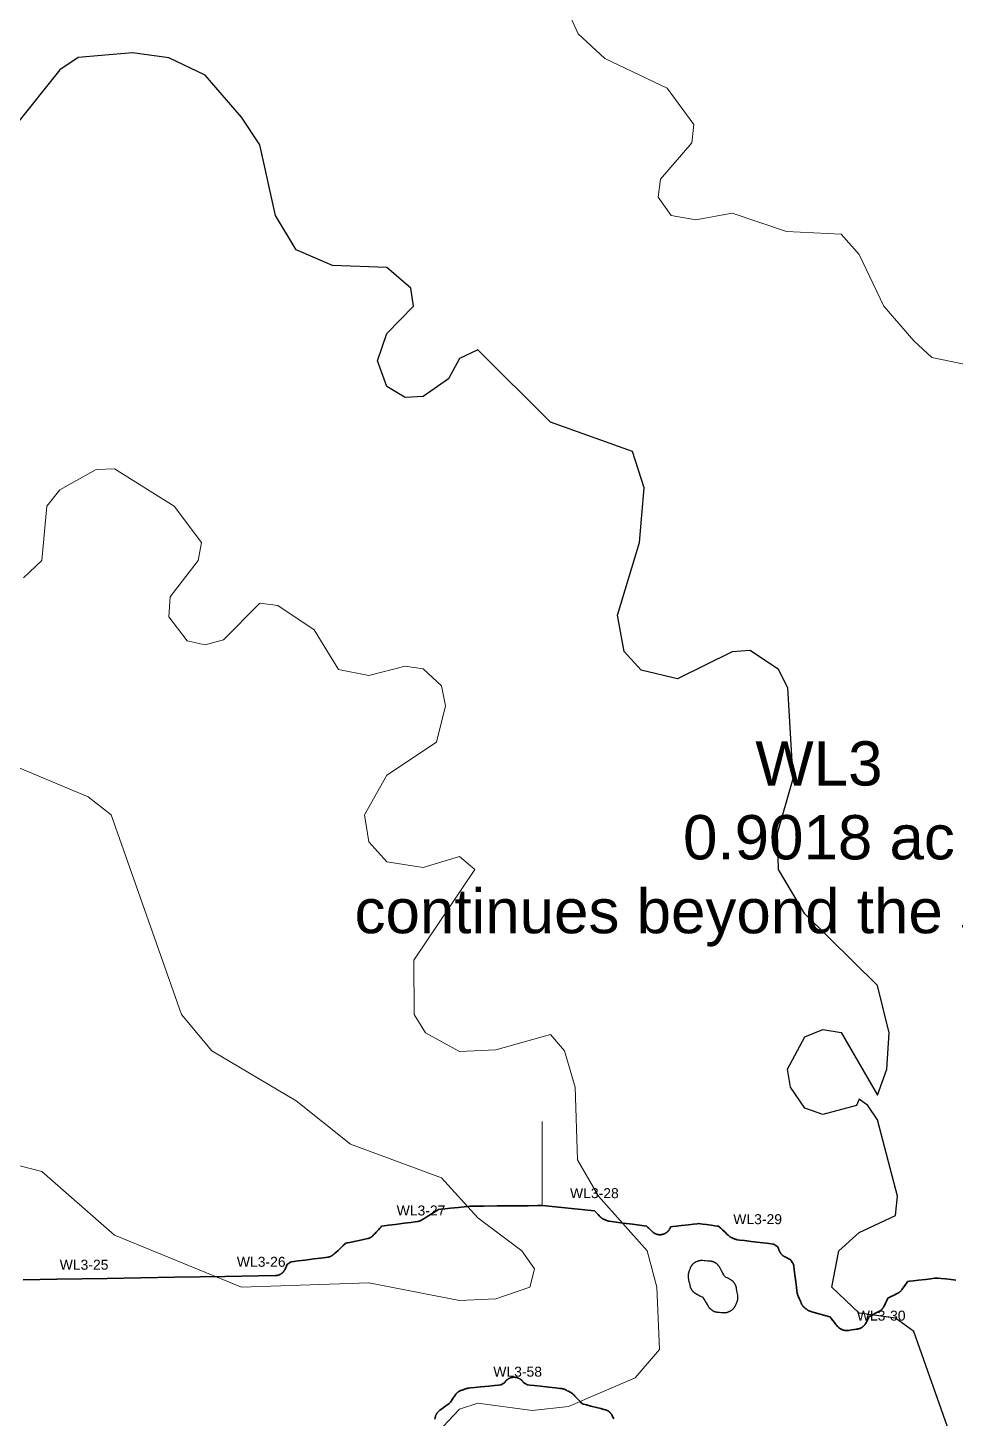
# Model space of a CAD drawing. Extents: x 6810325 to 6812275, y 1878569 to 1880689.
# Drawn here: x 6811501.3 to 6811668.7, y 1879629.4 to 1879880.5 of the extents above; entities that cross this region are included whole.
import ezdxf
from ezdxf.enums import TextEntityAlignment as Align

# ---------------------------------------------------------------- set-up
doc = ezdxf.new("R2010")
doc.units = 21
doc.header["$LTSCALE"] = 10
doc.header["$MEASUREMENT"] = 0
for name, color, linetype, lineweight in [('ANNO-LABELS', 7, 'CONTINUOUS', 18), ('TOPO-CONTOUR-MAJOR', 34, 'CONTINUOUS', 30), ('TOPO-CONTOUR-MINOR', 36, 'CONTINUOUS', 13), ('WETL-FLAG', 2, 'CONTINUOUS', 13), ('WETL-FLAG-ID', 8, 'CONTINUOUS', 13), ('WETL-WETLAND-SWALE', 82, 'CONTINUOUS', 35), ('WETL-WETLAND-SWALE-ISLAND', 8, 'CONTINUOUS', 25)]:
    doc.layers.add(name, color=color, linetype=linetype, lineweight=lineweight)
doc.styles.add('LABEL', font='arial.ttf')

msp = doc.modelspace()

# ---------------------------------------------------------------- linework, layer by layer
at = {"layer": 'ANNO-LABELS'}
msp.add_lwpolyline([(6811594.14, 1879682.97), (6811594.14, 1879667.78)], dxfattribs=at)
at = {"layer": 'TOPO-CONTOUR-MAJOR', "elevation": 205}
msp.add_lwpolyline([(6811667.75, 1879626.82), (6811661.27, 1879645.08), (6811657.99, 1879647.47), (6811651.43, 1879648.37), (6811646.46, 1879653.07), (6811647.74, 1879659.63), (6811651.43, 1879662.91), (6811657.99, 1879666.01), (6811658.34, 1879669.48), (6811654.71, 1879683.31), (6811652.96, 1879685.88), (6811651.43, 1879687.02), (6811650.92, 1879685.88), (6811644.86, 1879684.26), (6811641.58, 1879685.4), (6811639.03, 1879689.16), (6811638.45, 1879692.44), (6811641.58, 1879698.29), (6811644.86, 1879699.63), (6811648.15, 1879699.08), (6811654.71, 1879687.74), (6811656.43, 1879692.44), (6811656.85, 1879699), (6811654.71, 1879707.55), (6811641.58, 1879720.52), (6811636.81, 1879728.53), (6811636.64, 1879735.09), (6811639.48, 1879744.93), (6811638.53, 1879761.34), (6811636.85, 1879764.62), (6811631.74, 1879768.05), (6811628.46, 1879767.82), (6811618.62, 1879762.93), (6811612.06, 1879764.48), (6811608.99, 1879767.9), (6811607.77, 1879774.46), (6811611.75, 1879787.59), (6811612.56, 1879797.43), (6811610.45, 1879803.99), (6811595.65, 1879809.29), (6811582.53, 1879822.37), (6811579.25, 1879820.82), (6811577.24, 1879817.11), (6811572.69, 1879813.91), (6811569.41, 1879813.73), (6811566.12, 1879815.72), (6811564.41, 1879820.39), (6811566.12, 1879825.31), (6811570.92, 1879830.24), (6811570.47, 1879833.52), (6811566.12, 1879837.22), (6811556.28, 1879837.6), (6811549.72, 1879840.42), (6811545.98, 1879846.64), (6811543.16, 1879859.39), (6811539.88, 1879864.4), (6811533.32, 1879871.98), (6811526.75, 1879875.13), (6811520.19, 1879875.99), (6811510.35, 1879875.18), (6811507.07, 1879872.94), (6811499.16, 1879863.04)], dxfattribs=at)
at = {"layer": 'TOPO-CONTOUR-MINOR'}
for points, elevation in [([(6811674.39, 1879818.91), (6811664.55, 1879821.01), (6811661.27, 1879823.99), (6811655.88, 1879830.24), (6811651.43, 1879839.61), (6811648.15, 1879843.26), (6811638.3, 1879843.74), (6811628.46, 1879847.08), (6811621.9, 1879845.85), (6811617.44, 1879846.64), (6811615.13, 1879849.92), (6811615.54, 1879853.2), (6811621.18, 1879859.76), (6811621.56, 1879863.04), (6811616.71, 1879869.61), (6811605.49, 1879875), (6811600.66, 1879879.45), (6811596.18, 1879889.29)], 206), ([(6811575.26, 1879626.82), (6811579.25, 1879631), (6811582.53, 1879632.13), (6811592.37, 1879630.81), (6811598.93, 1879631.49), (6811610.94, 1879636.67), (6811615.34, 1879641.82), (6811614.89, 1879653.07), (6811613.12, 1879659.63), (6811604.35, 1879669.48), (6811600.55, 1879676.04), (6811600.13, 1879689.16), (6811598.19, 1879695.72), (6811595.65, 1879698.69), (6811585.81, 1879695.95), (6811579.25, 1879695.64), (6811573.06, 1879699), (6811571.06, 1879702.28), (6811570.98, 1879712.13), (6811581.98, 1879728.53), (6811579.25, 1879730.85), (6811572.69, 1879728.88), (6811566.12, 1879729.91), (6811562.84, 1879733.51), (6811562.09, 1879738.37), (6811566.12, 1879745.51), (6811575.09, 1879751.5), (6811576.7, 1879758.06), (6811575.97, 1879761.65), (6811572.69, 1879764.75), (6811569.41, 1879765.24), (6811562.84, 1879763.52), (6811557.4, 1879764.62), (6811553, 1879771.79), (6811546.44, 1879776.17), (6811543.16, 1879776.58), (6811536.6, 1879769.99), (6811533.32, 1879769.06), (6811530.04, 1879769.81), (6811526.75, 1879774.13), (6811526.95, 1879777.74), (6811532.04, 1879784.3), (6811532.66, 1879787.59), (6811527.68, 1879794.15), (6811516.91, 1879800.89), (6811513.63, 1879800.75), (6811507.07, 1879797.07), (6811504.71, 1879794.15), (6811503.81, 1879784.3), (6811500.51, 1879781.16)], 204), ([(6811497.23, 1879675.65), (6811503.79, 1879673.95), (6811516.91, 1879662.44), (6811539.88, 1879653.03), (6811562.84, 1879653.82), (6811579.25, 1879650.67), (6811585.81, 1879650.93), (6811591.91, 1879653.07), (6811592.76, 1879656.35), (6811590.49, 1879659.63), (6811582.53, 1879665.56), (6811575.97, 1879672.8), (6811559.56, 1879678.86), (6811549.72, 1879686.69), (6811534.52, 1879695.72), (6811529.05, 1879702.28), (6811516.33, 1879738.37), (6811512.19, 1879741.65), (6811497.23, 1879747.91)], 203)]:
    msp.add_lwpolyline(points, dxfattribs=dict(at, elevation=elevation))
at = {"layer": 'WETL-FLAG'}
for p in [(6811597.99, 1879667.4), (6811566.68, 1879664.27), (6811627.47, 1879662.7), (6811537.82, 1879655), (6811505.83, 1879654.47), (6811649.78, 1879645.28), (6811584.13, 1879635.15)]:
    msp.add_point(p, dxfattribs=at)
at = {"layer": 'WETL-WETLAND-SWALE'}
for points in [[(6811500.44, 1879654.38), (6811506.51, 1879654.49), (6811515.62, 1879654.64), (6811527.75, 1879654.84), (6811536.86, 1879654.99), (6811542.95, 1879655.09), (6811546.02, 1879655.14), (6811546.07, 1879655.15), (6811546.12, 1879655.15), (6811546.17, 1879655.16), (6811546.22, 1879655.17), (6811546.27, 1879655.17), (6811546.32, 1879655.18), (6811546.37, 1879655.19), (6811546.42, 1879655.21), (6811546.47, 1879655.22), (6811546.52, 1879655.23), (6811546.57, 1879655.25), (6811546.61, 1879655.27), (6811546.66, 1879655.29), (6811546.71, 1879655.31), (6811546.75, 1879655.33), (6811546.8, 1879655.35), (6811546.84, 1879655.37), (6811546.89, 1879655.4), (6811546.93, 1879655.42), (6811546.98, 1879655.45), (6811547.02, 1879655.48), (6811547.06, 1879655.5), (6811547.1, 1879655.53), (6811547.14, 1879655.56), (6811547.18, 1879655.6), (6811547.22, 1879655.63), (6811547.26, 1879655.66), (6811547.29, 1879655.7), (6811547.33, 1879655.73), (6811547.37, 1879655.77), (6811547.4, 1879655.81), (6811547.43, 1879655.84), (6811547.47, 1879655.88), (6811547.5, 1879655.92), (6811547.53, 1879655.96), (6811547.56, 1879656), (6811547.59, 1879656.05), (6811547.61, 1879656.09), (6811547.64, 1879656.13), (6811547.66, 1879656.18), (6811547.69, 1879656.22), (6811547.73, 1879656.31), (6811547.8, 1879656.45), (6811547.88, 1879656.63), (6811547.99, 1879656.86), (6811548.07, 1879657.03), (6811548.13, 1879657.15), (6811548.16, 1879657.22), (6811548.17, 1879657.23), (6811548.17, 1879657.24), (6811548.18, 1879657.25), (6811548.19, 1879657.26), (6811548.2, 1879657.26), (6811548.25, 1879657.29), (6811548.33, 1879657.34), (6811548.44, 1879657.4), (6811548.59, 1879657.49), (6811548.71, 1879657.55), (6811548.79, 1879657.6), (6811548.83, 1879657.62), (6811548.84, 1879657.63), (6811548.86, 1879657.63), (6811548.87, 1879657.64), (6811548.88, 1879657.64), (6811548.89, 1879657.64), (6811549.3, 1879657.69), (6811550.12, 1879657.8), (6811551.33, 1879657.95), (6811552.95, 1879658.15), (6811554.17, 1879658.3), (6811555.01, 1879658.41), (6811555.45, 1879658.46), (6811555.5, 1879658.47), (6811555.55, 1879658.48), (6811555.6, 1879658.49), (6811555.65, 1879658.51), (6811555.7, 1879658.52), (6811555.75, 1879658.54), (6811555.8, 1879658.55), (6811555.85, 1879658.57), (6811555.9, 1879658.59), (6811555.94, 1879658.61), (6811555.99, 1879658.63), (6811556.04, 1879658.66), (6811556.08, 1879658.68), (6811556.13, 1879658.71), (6811556.17, 1879658.73), (6811556.21, 1879658.76), (6811556.26, 1879658.79), (6811556.3, 1879658.82), (6811556.34, 1879658.85), (6811556.38, 1879658.88), (6811556.42, 1879658.91), (6811556.59, 1879659.06), (6811556.88, 1879659.33), (6811557.3, 1879659.71), (6811557.84, 1879660.22), (6811558.25, 1879660.59), (6811558.53, 1879660.85), (6811558.67, 1879660.98), (6811558.68, 1879660.99), (6811558.69, 1879660.99), (6811558.7, 1879661), (6811558.71, 1879661), (6811558.72, 1879661), (6811558.97, 1879661.05), (6811559.45, 1879661.15), (6811560.18, 1879661.3), (6811561.14, 1879661.5), (6811561.87, 1879661.65), (6811562.38, 1879661.76), (6811562.66, 1879661.82), (6811562.71, 1879661.83), (6811562.76, 1879661.85), (6811562.81, 1879661.86), (6811562.86, 1879661.88), (6811562.91, 1879661.9), (6811562.96, 1879661.92), (6811563, 1879661.94), (6811563.05, 1879661.96), (6811563.1, 1879661.99), (6811563.14, 1879662.01), (6811563.19, 1879662.04), (6811563.23, 1879662.06), (6811563.28, 1879662.09), (6811563.32, 1879662.12), (6811563.36, 1879662.15), (6811563.41, 1879662.18), (6811563.45, 1879662.22), (6811563.49, 1879662.25), (6811563.53, 1879662.28), (6811563.56, 1879662.32), (6811563.6, 1879662.36), (6811563.72, 1879662.49), (6811563.93, 1879662.71), (6811564.21, 1879663.02), (6811564.59, 1879663.43), (6811564.87, 1879663.74), (6811565.06, 1879663.95), (6811565.16, 1879664.06), (6811565.17, 1879664.07), (6811565.18, 1879664.07), (6811565.19, 1879664.08), (6811565.2, 1879664.08), (6811565.21, 1879664.09), (6811565.62, 1879664.14), (6811566.42, 1879664.24), (6811567.62, 1879664.39), (6811569.21, 1879664.6), (6811570.42, 1879664.75), (6811571.24, 1879664.86), (6811571.68, 1879664.91), (6811571.73, 1879664.92), (6811571.78, 1879664.94), (6811571.83, 1879664.95), (6811571.89, 1879664.96), (6811571.94, 1879664.98), (6811571.99, 1879664.99), (6811572.04, 1879665.01), (6811572.09, 1879665.03), (6811572.14, 1879665.05), (6811572.19, 1879665.07), (6811572.23, 1879665.1), (6811572.28, 1879665.12), (6811572.33, 1879665.15), (6811572.55, 1879665.28), (6811572.96, 1879665.53), (6811573.54, 1879665.89), (6811574.3, 1879666.36), (6811574.87, 1879666.72), (6811575.25, 1879666.96), (6811575.45, 1879667.08), (6811575.46, 1879667.08), (6811575.47, 1879667.09), (6811575.48, 1879667.09), (6811575.49, 1879667.09), (6811575.5, 1879667.1), (6811575.86, 1879667.13), (6811576.57, 1879667.21), (6811577.63, 1879667.32), (6811579.03, 1879667.46), (6811580.09, 1879667.57), (6811580.81, 1879667.65), (6811581.18, 1879667.68), (6811581.2, 1879667.68), (6811582.02, 1879667.69), (6811583.64, 1879667.7), (6811586.06, 1879667.72), (6811589.28, 1879667.75), (6811591.69, 1879667.77), (6811593.32, 1879667.78), (6811594.14, 1879667.78), (6811594.17, 1879667.78), (6811594.77, 1879667.72), (6811595.96, 1879667.6), (6811597.73, 1879667.42), (6811600.08, 1879667.18), (6811601.84, 1879667.01), (6811603.02, 1879666.89), (6811603.62, 1879666.82), (6811603.63, 1879666.82), (6811603.64, 1879666.82), (6811603.65, 1879666.81), (6811603.66, 1879666.81), (6811603.67, 1879666.8), (6811603.74, 1879666.73), (6811603.86, 1879666.6), (6811604.04, 1879666.41), (6811604.28, 1879666.16), (6811604.46, 1879665.96), (6811604.6, 1879665.81), (6811604.69, 1879665.72), (6811604.73, 1879665.69), (6811604.77, 1879665.65), (6811604.81, 1879665.62), (6811604.85, 1879665.58), (6811604.89, 1879665.55), (6811604.93, 1879665.52), (6811604.98, 1879665.49), (6811605.02, 1879665.46), (6811605.07, 1879665.43), (6811605.11, 1879665.4), (6811605.16, 1879665.38), (6811605.21, 1879665.35), (6811605.26, 1879665.33), (6811605.32, 1879665.3), (6811605.41, 1879665.27), (6811605.51, 1879665.23), (6811605.62, 1879665.18), (6811605.72, 1879665.14), (6811605.8, 1879665.11), (6811605.86, 1879665.08), (6811605.9, 1879665.07), (6811605.94, 1879665.05), (6811605.98, 1879665.04), (6811606.02, 1879665.03), (6811606.06, 1879665.02), (6811606.1, 1879665.01), (6811606.15, 1879665), (6811606.19, 1879664.99), (6811606.23, 1879664.98), (6811606.68, 1879664.92), (6811607.54, 1879664.81), (6811608.81, 1879664.63), (6811610.49, 1879664.41), (6811611.76, 1879664.24), (6811612.6, 1879664.12), (6811613.03, 1879664.07), (6811613.04, 1879664.06), (6811613.05, 1879664.06), (6811613.06, 1879664.06), (6811613.07, 1879664.05), (6811613.08, 1879664.04), (6811613.14, 1879663.98), (6811613.26, 1879663.86), (6811613.44, 1879663.69), (6811613.67, 1879663.46), (6811613.85, 1879663.28), (6811613.98, 1879663.15), (6811614.07, 1879663.06), (6811614.11, 1879663.03), (6811614.14, 1879663), (6811614.18, 1879662.97), (6811614.22, 1879662.94), (6811614.26, 1879662.91), (6811614.3, 1879662.88), (6811614.34, 1879662.85), (6811614.39, 1879662.82), (6811614.43, 1879662.8), (6811614.47, 1879662.77), (6811614.52, 1879662.75), (6811614.56, 1879662.73), (6811614.61, 1879662.71), (6811614.65, 1879662.69), (6811614.7, 1879662.67), (6811614.74, 1879662.65), (6811614.79, 1879662.64), (6811614.84, 1879662.62), (6811614.89, 1879662.61), (6811614.93, 1879662.59), (6811614.98, 1879662.58), (6811615.03, 1879662.57), (6811615.08, 1879662.56), (6811615.13, 1879662.55), (6811615.18, 1879662.55), (6811615.23, 1879662.54), (6811615.28, 1879662.54), (6811615.33, 1879662.54), (6811615.38, 1879662.53), (6811615.43, 1879662.53), (6811615.48, 1879662.53), (6811615.53, 1879662.54), (6811615.58, 1879662.54), (6811615.62, 1879662.54), (6811615.67, 1879662.55), (6811615.72, 1879662.56), (6811615.77, 1879662.56), (6811615.82, 1879662.57), (6811615.87, 1879662.58), (6811615.92, 1879662.59), (6811615.97, 1879662.61), (6811616.01, 1879662.62), (6811616.06, 1879662.64), (6811616.11, 1879662.65), (6811616.15, 1879662.67), (6811616.2, 1879662.69), (6811616.25, 1879662.71), (6811616.29, 1879662.73), (6811616.34, 1879662.75), (6811616.38, 1879662.78), (6811616.42, 1879662.8), (6811616.47, 1879662.83), (6811616.51, 1879662.85), (6811616.55, 1879662.88), (6811616.59, 1879662.91), (6811616.63, 1879662.94), (6811616.67, 1879662.97), (6811616.71, 1879663), (6811616.75, 1879663.03), (6811616.78, 1879663.06), (6811616.82, 1879663.1), (6811616.85, 1879663.13), (6811616.89, 1879663.17), (6811616.92, 1879663.21), (6811616.95, 1879663.24), (6811616.99, 1879663.28), (6811617.02, 1879663.32), (6811617.05, 1879663.36), (6811617.07, 1879663.4), (6811617.1, 1879663.44), (6811617.13, 1879663.49), (6811617.15, 1879663.53), (6811617.18, 1879663.57), (6811617.2, 1879663.62), (6811617.23, 1879663.68), (6811617.27, 1879663.74), (6811617.3, 1879663.81), (6811617.33, 1879663.86), (6811617.35, 1879663.9), (6811617.36, 1879663.93), (6811617.37, 1879663.94), (6811617.37, 1879663.95), (6811617.38, 1879663.95), (6811617.39, 1879663.96), (6811617.4, 1879663.96), (6811617.73, 1879664), (6811618.36, 1879664.07), (6811619.31, 1879664.18), (6811620.56, 1879664.33), (6811621.51, 1879664.44), (6811622.14, 1879664.51), (6811622.47, 1879664.55), (6811622.48, 1879664.55), (6811622.49, 1879664.55), (6811622.5, 1879664.55), (6811622.51, 1879664.55), (6811622.52, 1879664.55), (6811622.74, 1879664.52), (6811623.18, 1879664.46), (6811623.83, 1879664.36), (6811624.7, 1879664.24), (6811625.35, 1879664.15), (6811625.79, 1879664.09), (6811626.02, 1879664.06), (6811626.03, 1879664.05), (6811626.04, 1879664.05), (6811626.05, 1879664.04), (6811626.06, 1879664.04), (6811626.07, 1879664.03), (6811626.19, 1879663.92), (6811626.41, 1879663.71), (6811626.74, 1879663.39), (6811627.18, 1879662.98), (6811627.52, 1879662.66), (6811627.75, 1879662.43), (6811627.89, 1879662.31), (6811627.92, 1879662.28), (6811627.96, 1879662.25), (6811628, 1879662.22), (6811628.03, 1879662.19), (6811628.07, 1879662.16), (6811628.11, 1879662.14), (6811628.15, 1879662.11), (6811628.19, 1879662.09), (6811628.23, 1879662.06), (6811628.27, 1879662.04), (6811628.31, 1879662.02), (6811628.35, 1879662), (6811628.39, 1879661.98), (6811628.46, 1879661.95), (6811628.54, 1879661.92), (6811628.65, 1879661.87), (6811628.78, 1879661.82), (6811628.89, 1879661.77), (6811628.97, 1879661.74), (6811629.04, 1879661.71), (6811629.08, 1879661.7), (6811629.12, 1879661.69), (6811629.17, 1879661.67), (6811629.21, 1879661.66), (6811629.25, 1879661.65), (6811629.3, 1879661.64), (6811629.34, 1879661.63), (6811629.39, 1879661.62), (6811629.43, 1879661.61), (6811629.86, 1879661.56), (6811630.68, 1879661.46), (6811631.89, 1879661.32), (6811633.49, 1879661.13), (6811634.68, 1879660.99), (6811635.49, 1879660.89), (6811635.89, 1879660.84), (6811635.91, 1879660.84), (6811635.92, 1879660.84), (6811635.93, 1879660.84), (6811635.94, 1879660.83), (6811635.95, 1879660.83), (6811636, 1879660.79), (6811636.09, 1879660.74), (6811636.22, 1879660.65), (6811636.39, 1879660.54), (6811636.52, 1879660.46), (6811636.61, 1879660.4), (6811636.66, 1879660.37), (6811636.67, 1879660.36), (6811636.68, 1879660.36), (6811636.68, 1879660.35), (6811636.69, 1879660.34), (6811636.69, 1879660.33), (6811636.72, 1879660.27), (6811636.76, 1879660.17), (6811636.83, 1879660.02), (6811636.91, 1879659.82), (6811636.98, 1879659.66), (6811637.04, 1879659.54), (6811637.07, 1879659.46), (6811637.1, 1879659.42), (6811637.12, 1879659.37), (6811637.14, 1879659.33), (6811637.17, 1879659.29), (6811637.2, 1879659.25), (6811637.22, 1879659.2), (6811637.25, 1879659.16), (6811637.28, 1879659.12), (6811637.31, 1879659.08), (6811637.34, 1879659.05), (6811637.37, 1879659.01), (6811637.41, 1879658.97), (6811637.44, 1879658.94), (6811637.48, 1879658.9), (6811637.51, 1879658.87), (6811637.55, 1879658.83), (6811637.58, 1879658.8), (6811637.62, 1879658.77), (6811637.66, 1879658.74), (6811637.7, 1879658.71), (6811637.74, 1879658.68), (6811637.78, 1879658.65), (6811637.82, 1879658.63), (6811637.87, 1879658.6), (6811637.91, 1879658.58), (6811638, 1879658.53), (6811638.15, 1879658.45), (6811638.35, 1879658.35), (6811638.6, 1879658.22), (6811638.79, 1879658.12), (6811638.92, 1879658.06), (6811639, 1879658.02), (6811639.01, 1879658.01), (6811639.02, 1879658.01), (6811639.03, 1879658), (6811639.04, 1879657.99), (6811639.04, 1879657.98), (6811639.08, 1879657.93), (6811639.14, 1879657.83), (6811639.22, 1879657.7), (6811639.33, 1879657.52), (6811639.42, 1879657.39), (6811639.48, 1879657.29), (6811639.51, 1879657.24), (6811639.52, 1879657.23), (6811639.52, 1879657.22), (6811639.53, 1879657.2), (6811639.53, 1879657.19), (6811639.53, 1879657.18), (6811639.58, 1879656.85), (6811639.66, 1879656.22), (6811639.78, 1879655.27), (6811639.95, 1879654.01), (6811640.07, 1879653.06), (6811640.16, 1879652.41), (6811640.2, 1879652.06), (6811640.21, 1879652.02), (6811640.22, 1879651.97), (6811640.23, 1879651.93), (6811640.24, 1879651.88), (6811640.25, 1879651.84), (6811640.27, 1879651.8), (6811640.28, 1879651.75), (6811640.29, 1879651.71), (6811640.31, 1879651.67), (6811640.36, 1879651.54), (6811640.45, 1879651.34), (6811640.57, 1879651.04), (6811640.73, 1879650.67), (6811640.85, 1879650.38), (6811640.94, 1879650.17), (6811641, 1879650.04), (6811641.02, 1879649.99), (6811641.05, 1879649.95), (6811641.07, 1879649.9), (6811641.1, 1879649.86), (6811641.13, 1879649.81), (6811641.16, 1879649.77), (6811641.19, 1879649.73), (6811641.22, 1879649.68), (6811641.25, 1879649.64), (6811641.28, 1879649.6), (6811641.31, 1879649.56), (6811641.35, 1879649.53), (6811641.39, 1879649.49), (6811641.42, 1879649.45), (6811641.46, 1879649.42), (6811641.5, 1879649.38), (6811641.54, 1879649.35), (6811641.59, 1879649.3), (6811641.66, 1879649.25), (6811641.74, 1879649.19), (6811641.83, 1879649.12), (6811641.91, 1879649.06), (6811641.98, 1879649.01), (6811642.03, 1879648.97), (6811642.07, 1879648.95), (6811642.11, 1879648.92), (6811642.15, 1879648.9), (6811642.19, 1879648.87), (6811642.23, 1879648.85), (6811642.27, 1879648.83), (6811642.32, 1879648.81), (6811642.36, 1879648.79), (6811642.4, 1879648.77), (6811642.44, 1879648.75), (6811642.49, 1879648.73), (6811642.53, 1879648.72), (6811642.58, 1879648.7), (6811642.83, 1879648.63), (6811643.28, 1879648.5), (6811643.93, 1879648.32), (6811644.79, 1879648.08), (6811645.43, 1879647.9), (6811645.87, 1879647.78), (6811646.09, 1879647.72), (6811646.1, 1879647.71), (6811646.11, 1879647.71), (6811646.12, 1879647.7), (6811646.13, 1879647.69), (6811646.14, 1879647.68), (6811646.23, 1879647.57), (6811646.39, 1879647.36), (6811646.64, 1879647.06), (6811646.96, 1879646.65), (6811647.21, 1879646.33), (6811647.39, 1879646.11), (6811647.49, 1879645.98), (6811647.52, 1879645.95), (6811647.55, 1879645.92), (6811647.58, 1879645.88), (6811647.62, 1879645.85), (6811647.65, 1879645.82), (6811647.68, 1879645.79), (6811647.71, 1879645.76), (6811647.75, 1879645.73), (6811647.78, 1879645.71), (6811647.82, 1879645.68), (6811647.85, 1879645.65), (6811647.89, 1879645.63), (6811647.93, 1879645.6), (6811647.97, 1879645.58), (6811648, 1879645.55), (6811648.04, 1879645.53), (6811648.08, 1879645.51), (6811648.12, 1879645.49), (6811648.16, 1879645.47), (6811648.19, 1879645.45), (6811648.23, 1879645.44), (6811648.27, 1879645.42), (6811648.31, 1879645.4), (6811648.35, 1879645.38), (6811648.4, 1879645.36), (6811648.45, 1879645.34), (6811648.49, 1879645.32), (6811648.54, 1879645.31), (6811648.59, 1879645.29), (6811648.64, 1879645.28), (6811648.69, 1879645.27), (6811648.74, 1879645.26), (6811648.79, 1879645.25), (6811648.84, 1879645.24), (6811648.89, 1879645.23), (6811648.94, 1879645.22), (6811648.99, 1879645.22), (6811649.04, 1879645.21), (6811649.09, 1879645.21), (6811649.15, 1879645.21), (6811649.2, 1879645.21), (6811649.25, 1879645.21), (6811649.3, 1879645.22), (6811649.35, 1879645.22), (6811649.4, 1879645.23), (6811649.54, 1879645.25), (6811649.78, 1879645.28), (6811650.11, 1879645.34), (6811650.52, 1879645.4), (6811650.85, 1879645.46), (6811651.08, 1879645.5), (6811651.23, 1879645.52), (6811651.28, 1879645.53), (6811651.33, 1879645.54), (6811651.38, 1879645.56), (6811651.42, 1879645.57), (6811651.47, 1879645.59), (6811651.52, 1879645.6), (6811651.57, 1879645.62), (6811651.61, 1879645.64), (6811651.66, 1879645.66), (6811651.71, 1879645.68), (6811651.75, 1879645.71), (6811651.8, 1879645.73), (6811651.84, 1879645.76), (6811651.88, 1879645.78), (6811651.93, 1879645.81), (6811651.97, 1879645.84), (6811652.01, 1879645.87), (6811652.05, 1879645.9), (6811652.09, 1879645.93), (6811652.13, 1879645.96), (6811652.17, 1879646), (6811652.21, 1879646.03), (6811652.24, 1879646.07), (6811652.28, 1879646.1), (6811652.31, 1879646.14), (6811652.35, 1879646.18), (6811652.38, 1879646.22), (6811652.41, 1879646.26), (6811652.44, 1879646.3), (6811652.47, 1879646.34), (6811652.5, 1879646.38), (6811652.53, 1879646.42), (6811652.55, 1879646.47), (6811652.61, 1879646.57), (6811652.71, 1879646.74), (6811652.83, 1879646.98), (6811652.99, 1879647.27), (6811653.11, 1879647.5), (6811653.2, 1879647.65), (6811653.24, 1879647.73), (6811653.25, 1879647.75), (6811653.26, 1879647.75), (6811653.26, 1879647.76), (6811653.27, 1879647.77), (6811653.28, 1879647.78), (6811653.4, 1879647.84), (6811653.62, 1879647.95), (6811653.94, 1879648.12), (6811654.37, 1879648.35), (6811654.71, 1879648.52), (6811654.94, 1879648.65), (6811655.08, 1879648.72), (6811655.12, 1879648.75), (6811655.16, 1879648.77), (6811655.2, 1879648.8), (6811655.24, 1879648.82), (6811655.28, 1879648.85), (6811655.32, 1879648.88), (6811655.35, 1879648.91), (6811655.39, 1879648.94), (6811655.42, 1879648.97), (6811655.46, 1879649), (6811655.49, 1879649.03), (6811655.53, 1879649.07), (6811655.56, 1879649.1), (6811655.59, 1879649.14), (6811655.62, 1879649.17), (6811655.65, 1879649.21), (6811655.68, 1879649.25), (6811655.71, 1879649.28), (6811655.74, 1879649.32), (6811655.76, 1879649.36), (6811655.79, 1879649.4), (6811655.81, 1879649.44), (6811655.84, 1879649.48), (6811655.86, 1879649.52), (6811655.88, 1879649.57), (6811655.94, 1879649.68), (6811656.03, 1879649.88), (6811656.15, 1879650.16), (6811656.32, 1879650.51), (6811656.44, 1879650.78), (6811656.52, 1879650.96), (6811656.57, 1879651.06), (6811656.57, 1879651.07), (6811656.58, 1879651.08), (6811656.59, 1879651.09), (6811656.6, 1879651.09), (6811656.61, 1879651.1), (6811656.72, 1879651.16), (6811656.95, 1879651.27), (6811657.28, 1879651.43), (6811657.71, 1879651.64), (6811658.05, 1879651.81), (6811658.29, 1879651.93), (6811658.44, 1879652), (6811658.48, 1879652.02), (6811658.52, 1879652.05), (6811658.57, 1879652.07), (6811658.61, 1879652.1), (6811658.65, 1879652.13), (6811658.69, 1879652.16), (6811658.73, 1879652.19), (6811658.77, 1879652.22), (6811658.81, 1879652.26), (6811658.85, 1879652.29), (6811658.89, 1879652.33), (6811658.92, 1879652.36), (6811658.96, 1879652.4), (6811658.99, 1879652.44), (6811659.02, 1879652.47), (6811659.06, 1879652.51), (6811659.09, 1879652.55), (6811659.17, 1879652.67), (6811659.31, 1879652.87), (6811659.51, 1879653.15), (6811659.76, 1879653.51), (6811659.95, 1879653.78), (6811660.07, 1879653.96), (6811660.14, 1879654.06), (6811660.15, 1879654.07), (6811660.16, 1879654.07), (6811660.17, 1879654.08), (6811660.18, 1879654.08), (6811660.19, 1879654.08), (6811660.51, 1879654.12), (6811661.16, 1879654.2), (6811662.12, 1879654.32), (6811663.4, 1879654.47), (6811664.36, 1879654.59), (6811665, 1879654.67), (6811665.33, 1879654.7), (6811665.35, 1879654.71), (6811665.36, 1879654.71), (6811665.38, 1879654.71), (6811665.39, 1879654.71), (6811665.4, 1879654.7), (6811665.68, 1879654.68), (6811666.21, 1879654.62), (6811667, 1879654.54), (6811668.05, 1879654.42), (6811668.84, 1879654.34)], [(6811607.09, 1879629.29), (6811606.97, 1879629.53), (6811606.88, 1879629.71), (6811606.81, 1879629.85), (6811606.77, 1879629.94), (6811606.74, 1879629.98), (6811606.72, 1879630.03), (6811606.69, 1879630.07), (6811606.67, 1879630.11), (6811606.64, 1879630.15), (6811606.61, 1879630.19), (6811606.58, 1879630.22), (6811606.55, 1879630.26), (6811606.52, 1879630.3), (6811606.49, 1879630.33), (6811606.46, 1879630.37), (6811606.43, 1879630.4), (6811606.39, 1879630.44), (6811606.36, 1879630.47), (6811606.32, 1879630.5), (6811606.29, 1879630.54), (6811606.25, 1879630.57), (6811606.21, 1879630.6), (6811606.17, 1879630.62), (6811606.13, 1879630.65), (6811606.09, 1879630.68), (6811606.05, 1879630.7), (6811606.01, 1879630.73), (6811605.97, 1879630.75), (6811605.93, 1879630.77), (6811605.88, 1879630.8), (6811605.84, 1879630.82), (6811605.8, 1879630.84), (6811605.75, 1879630.85), (6811605.71, 1879630.87), (6811605.66, 1879630.89), (6811605.62, 1879630.9), (6811605.57, 1879630.92), (6811605.28, 1879630.99), (6811604.75, 1879631.13), (6811603.97, 1879631.33), (6811602.95, 1879631.59), (6811602.19, 1879631.79), (6811601.67, 1879631.92), (6811601.41, 1879631.99), (6811601.4, 1879631.99), (6811601.39, 1879632), (6811601.38, 1879632), (6811601.37, 1879632.01), (6811601.36, 1879632.02), (6811601.26, 1879632.13), (6811601.06, 1879632.34), (6811600.77, 1879632.65), (6811600.38, 1879633.06), (6811600.08, 1879633.38), (6811599.87, 1879633.6), (6811599.75, 1879633.72), (6811599.71, 1879633.75), (6811599.68, 1879633.78), (6811599.65, 1879633.81), (6811599.62, 1879633.84), (6811599.59, 1879633.87), (6811599.55, 1879633.89), (6811599.52, 1879633.92), (6811599.48, 1879633.94), (6811599.45, 1879633.97), (6811599.41, 1879633.99), (6811599.37, 1879634.01), (6811599.34, 1879634.03), (6811599.3, 1879634.06), (6811599.22, 1879634.1), (6811599.09, 1879634.17), (6811598.92, 1879634.25), (6811598.7, 1879634.36), (6811598.53, 1879634.45), (6811598.4, 1879634.52), (6811598.31, 1879634.56), (6811598.27, 1879634.58), (6811598.23, 1879634.59), (6811598.19, 1879634.61), (6811598.14, 1879634.63), (6811598.1, 1879634.64), (6811598.06, 1879634.66), (6811598.01, 1879634.67), (6811597.97, 1879634.68), (6811597.93, 1879634.69), (6811597.88, 1879634.7), (6811597.84, 1879634.71), (6811597.79, 1879634.72), (6811597.75, 1879634.73), (6811597.33, 1879634.77), (6811596.54, 1879634.86), (6811595.38, 1879634.98), (6811593.85, 1879635.15), (6811592.7, 1879635.27), (6811591.93, 1879635.36), (6811591.53, 1879635.4), (6811591.52, 1879635.4), (6811591.51, 1879635.41), (6811591.5, 1879635.41), (6811591.48, 1879635.41), (6811591.47, 1879635.42), (6811591.43, 1879635.45), (6811591.34, 1879635.5), (6811591.23, 1879635.57), (6811591.07, 1879635.66), (6811590.96, 1879635.73), (6811590.87, 1879635.78), (6811590.83, 1879635.8), (6811590.82, 1879635.81), (6811590.81, 1879635.82), (6811590.8, 1879635.83), (6811590.79, 1879635.85), (6811590.77, 1879635.86), (6811590.76, 1879635.89), (6811590.74, 1879635.92), (6811590.71, 1879635.95), (6811590.69, 1879635.99), (6811590.66, 1879636.03), (6811590.63, 1879636.06), (6811590.59, 1879636.1), (6811590.56, 1879636.14), (6811590.53, 1879636.17), (6811590.49, 1879636.21), (6811590.46, 1879636.24), (6811590.42, 1879636.27), (6811590.39, 1879636.31), (6811590.35, 1879636.34), (6811590.31, 1879636.37), (6811590.27, 1879636.4), (6811590.23, 1879636.43), (6811590.19, 1879636.45), (6811590.15, 1879636.48), (6811590.11, 1879636.5), (6811590.07, 1879636.53), (6811590.03, 1879636.55), (6811589.98, 1879636.57), (6811589.94, 1879636.6), (6811589.9, 1879636.62), (6811589.85, 1879636.63), (6811589.81, 1879636.65), (6811589.76, 1879636.67), (6811589.72, 1879636.69), (6811589.67, 1879636.7), (6811589.62, 1879636.71), (6811589.58, 1879636.73), (6811589.53, 1879636.74), (6811589.48, 1879636.75), (6811589.43, 1879636.76), (6811589.39, 1879636.76), (6811589.34, 1879636.77), (6811589.29, 1879636.78), (6811589.24, 1879636.78), (6811589.19, 1879636.78), (6811589.14, 1879636.79), (6811589.1, 1879636.79), (6811589.05, 1879636.79), (6811589, 1879636.78), (6811588.95, 1879636.78), (6811588.9, 1879636.78), (6811588.85, 1879636.77), (6811588.81, 1879636.77), (6811588.76, 1879636.76), (6811588.71, 1879636.75), (6811588.66, 1879636.74), (6811588.62, 1879636.73), (6811588.57, 1879636.72), (6811588.52, 1879636.7), (6811588.48, 1879636.69), (6811588.43, 1879636.67), (6811588.38, 1879636.66), (6811588.34, 1879636.64), (6811588.29, 1879636.62), (6811588.25, 1879636.6), (6811588.21, 1879636.58), (6811588.16, 1879636.56), (6811588.12, 1879636.54), (6811588.08, 1879636.51), (6811588.04, 1879636.49), (6811588, 1879636.46), (6811587.95, 1879636.43), (6811587.92, 1879636.41), (6811587.88, 1879636.38), (6811587.84, 1879636.35), (6811587.8, 1879636.32), (6811587.76, 1879636.28), (6811587.73, 1879636.25), (6811587.69, 1879636.22), (6811587.66, 1879636.18), (6811587.63, 1879636.15), (6811587.59, 1879636.11), (6811587.56, 1879636.08), (6811587.53, 1879636.04), (6811587.5, 1879636), (6811587.47, 1879635.97), (6811587.45, 1879635.94), (6811587.44, 1879635.91), (6811587.42, 1879635.89), (6811587.41, 1879635.87), (6811587.4, 1879635.86), (6811587.39, 1879635.85), (6811587.39, 1879635.84), (6811587.38, 1879635.83), (6811587.37, 1879635.82), (6811587.36, 1879635.81), (6811587.35, 1879635.8), (6811587.3, 1879635.78), (6811587.22, 1879635.73), (6811587.1, 1879635.66), (6811586.95, 1879635.56), (6811586.83, 1879635.49), (6811586.74, 1879635.44), (6811586.69, 1879635.42), (6811586.68, 1879635.41), (6811586.67, 1879635.41), (6811586.66, 1879635.4), (6811586.64, 1879635.4), (6811586.63, 1879635.4), (6811586.27, 1879635.36), (6811585.56, 1879635.29), (6811584.5, 1879635.19), (6811583.09, 1879635.05), (6811582.02, 1879634.95), (6811581.29, 1879634.87), (6811580.89, 1879634.83), (6811580.84, 1879634.82), (6811580.78, 1879634.81), (6811580.73, 1879634.8), (6811580.67, 1879634.79), (6811580.62, 1879634.77), (6811580.51, 1879634.74), (6811580.36, 1879634.69), (6811580.16, 1879634.63), (6811579.91, 1879634.54), (6811579.72, 1879634.48), (6811579.57, 1879634.43), (6811579.47, 1879634.39), (6811579.43, 1879634.38), (6811579.39, 1879634.36), (6811579.35, 1879634.34), (6811579.31, 1879634.32), (6811579.26, 1879634.3), (6811579.22, 1879634.28), (6811579.18, 1879634.26), (6811579.14, 1879634.23), (6811579.1, 1879634.21), (6811579.07, 1879634.19), (6811579.03, 1879634.16), (6811578.99, 1879634.13), (6811578.95, 1879634.11), (6811578.92, 1879634.08), (6811578.88, 1879634.05), (6811578.85, 1879634.02), (6811578.81, 1879633.99), (6811578.78, 1879633.95), (6811578.75, 1879633.92), (6811578.71, 1879633.89), (6811578.68, 1879633.85), (6811578.65, 1879633.82), (6811578.62, 1879633.78), (6811578.59, 1879633.75), (6811578.57, 1879633.71), (6811578.48, 1879633.59), (6811578.35, 1879633.4), (6811578.15, 1879633.12), (6811577.9, 1879632.75), (6811577.71, 1879632.48), (6811577.59, 1879632.29), (6811577.52, 1879632.2), (6811577.51, 1879632.19), (6811577.5, 1879632.18), (6811577.49, 1879632.17), (6811577.48, 1879632.16), (6811577.47, 1879632.15), (6811577.35, 1879632.06), (6811577.11, 1879631.88), (6811576.76, 1879631.62), (6811576.3, 1879631.28), (6811575.95, 1879631.01), (6811575.7, 1879630.82), (6811575.55, 1879630.72), (6811575.52, 1879630.69), (6811575.48, 1879630.66), (6811575.45, 1879630.63), (6811575.42, 1879630.59), (6811575.38, 1879630.56), (6811575.35, 1879630.53), (6811575.32, 1879630.49), (6811575.29, 1879630.46), (6811575.26, 1879630.42), (6811575.23, 1879630.39), (6811575.2, 1879630.35), (6811575.18, 1879630.31), (6811575.15, 1879630.28), (6811575.12, 1879630.24), (6811575.1, 1879630.2), (6811575.08, 1879630.16), (6811575.05, 1879630.12), (6811575.03, 1879630.08), (6811575.01, 1879630.04), (6811574.99, 1879630), (6811574.97, 1879629.95), (6811574.95, 1879629.91), (6811574.94, 1879629.87), (6811574.92, 1879629.83), (6811574.91, 1879629.78), (6811574.89, 1879629.74), (6811574.88, 1879629.69), (6811574.87, 1879629.65), (6811574.86, 1879629.6), (6811574.83, 1879629.46), (6811574.78, 1879629.22)]]:
    msp.add_lwpolyline(points, dxfattribs=at)
at = {"layer": 'WETL-WETLAND-SWALE-ISLAND'}
msp.add_lwpolyline([(6811620.55, 1879655.51), (6811620.54, 1879655.46), (6811620.54, 1879655.42), (6811620.53, 1879655.37), (6811620.52, 1879655.32), (6811620.52, 1879655.28), (6811620.51, 1879655.23), (6811620.51, 1879655.19), (6811620.51, 1879655.14), (6811620.5, 1879655.1), (6811620.5, 1879655.05), (6811620.5, 1879655.01), (6811620.51, 1879654.96), (6811620.51, 1879654.91), (6811620.51, 1879654.87), (6811620.52, 1879654.82), (6811620.52, 1879654.78), (6811620.53, 1879654.73), (6811620.54, 1879654.69), (6811620.56, 1879654.57), (6811620.6, 1879654.38), (6811620.66, 1879654.11), (6811620.74, 1879653.77), (6811620.8, 1879653.51), (6811620.84, 1879653.31), (6811620.87, 1879653.19), (6811620.88, 1879653.15), (6811620.9, 1879653.1), (6811620.91, 1879653.06), (6811620.93, 1879653.01), (6811620.95, 1879652.97), (6811620.96, 1879652.92), (6811620.98, 1879652.88), (6811621, 1879652.84), (6811621.02, 1879652.8), (6811621.05, 1879652.75), (6811621.07, 1879652.71), (6811621.09, 1879652.67), (6811621.12, 1879652.63), (6811621.14, 1879652.59), (6811621.17, 1879652.55), (6811621.2, 1879652.51), (6811621.23, 1879652.47), (6811621.26, 1879652.44), (6811621.29, 1879652.4), (6811621.32, 1879652.36), (6811621.35, 1879652.33), (6811621.38, 1879652.3), (6811621.42, 1879652.26), (6811621.45, 1879652.23), (6811621.49, 1879652.2), (6811621.52, 1879652.17), (6811621.56, 1879652.14), (6811621.6, 1879652.11), (6811621.64, 1879652.08), (6811621.68, 1879652.05), (6811621.71, 1879652.03), (6811621.75, 1879652), (6811621.8, 1879651.98), (6811621.91, 1879651.91), (6811622.09, 1879651.82), (6811622.34, 1879651.68), (6811622.66, 1879651.51), (6811622.9, 1879651.38), (6811623.06, 1879651.29), (6811623.15, 1879651.24), (6811623.16, 1879651.23), (6811623.17, 1879651.23), (6811623.18, 1879651.22), (6811623.19, 1879651.21), (6811623.19, 1879651.2), (6811623.25, 1879651.1), (6811623.37, 1879650.9), (6811623.54, 1879650.62), (6811623.76, 1879650.23), (6811623.93, 1879649.94), (6811624.06, 1879649.72), (6811624.13, 1879649.6), (6811624.16, 1879649.56), (6811624.19, 1879649.52), (6811624.22, 1879649.48), (6811624.25, 1879649.44), (6811624.28, 1879649.4), (6811624.31, 1879649.36), (6811624.34, 1879649.32), (6811624.38, 1879649.29), (6811624.41, 1879649.25), (6811624.45, 1879649.22), (6811624.48, 1879649.18), (6811624.52, 1879649.15), (6811624.56, 1879649.12), (6811624.6, 1879649.09), (6811624.64, 1879649.06), (6811624.68, 1879649.03), (6811624.72, 1879649), (6811624.76, 1879648.97), (6811624.79, 1879648.94), (6811624.83, 1879648.91), (6811624.87, 1879648.89), (6811624.91, 1879648.86), (6811624.95, 1879648.84), (6811624.99, 1879648.81), (6811625.03, 1879648.79), (6811625.07, 1879648.77), (6811625.11, 1879648.75), (6811625.15, 1879648.73), (6811625.2, 1879648.71), (6811625.24, 1879648.69), (6811625.28, 1879648.68), (6811625.32, 1879648.66), (6811625.37, 1879648.65), (6811625.41, 1879648.63), (6811625.46, 1879648.62), (6811625.5, 1879648.61), (6811625.55, 1879648.6), (6811625.59, 1879648.59), (6811625.64, 1879648.58), (6811625.68, 1879648.57), (6811625.73, 1879648.57), (6811625.83, 1879648.56), (6811625.98, 1879648.54), (6811626.19, 1879648.52), (6811626.45, 1879648.5), (6811626.65, 1879648.48), (6811626.81, 1879648.46), (6811626.91, 1879648.46), (6811626.96, 1879648.46), (6811627.01, 1879648.45), (6811627.06, 1879648.45), (6811627.11, 1879648.46), (6811627.16, 1879648.46), (6811627.2, 1879648.46), (6811627.25, 1879648.47), (6811627.3, 1879648.47), (6811627.35, 1879648.48), (6811627.4, 1879648.49), (6811627.45, 1879648.5), (6811627.49, 1879648.51), (6811627.54, 1879648.52), (6811627.59, 1879648.54), (6811627.64, 1879648.55), (6811627.68, 1879648.57), (6811627.73, 1879648.58), (6811627.78, 1879648.6), (6811627.82, 1879648.62), (6811627.88, 1879648.64), (6811627.93, 1879648.66), (6811627.98, 1879648.69), (6811628.03, 1879648.71), (6811628.07, 1879648.73), (6811628.12, 1879648.75), (6811628.16, 1879648.77), (6811628.2, 1879648.79), (6811628.24, 1879648.82), (6811628.28, 1879648.84), (6811628.32, 1879648.87), (6811628.36, 1879648.89), (6811628.4, 1879648.92), (6811628.44, 1879648.95), (6811628.48, 1879648.98), (6811628.51, 1879649.01), (6811628.55, 1879649.04), (6811628.59, 1879649.07), (6811628.62, 1879649.1), (6811628.66, 1879649.14), (6811628.69, 1879649.17), (6811628.72, 1879649.21), (6811628.75, 1879649.24), (6811628.78, 1879649.28), (6811628.81, 1879649.32), (6811628.84, 1879649.35), (6811628.87, 1879649.39), (6811628.9, 1879649.43), (6811628.92, 1879649.47), (6811628.95, 1879649.51), (6811628.97, 1879649.55), (6811628.99, 1879649.59), (6811629.02, 1879649.64), (6811629.04, 1879649.68), (6811629.07, 1879649.75), (6811629.12, 1879649.86), (6811629.18, 1879649.99), (6811629.25, 1879650.16), (6811629.31, 1879650.29), (6811629.35, 1879650.4), (6811629.38, 1879650.48), (6811629.4, 1879650.52), (6811629.42, 1879650.57), (6811629.43, 1879650.62), (6811629.45, 1879650.66), (6811629.46, 1879650.71), (6811629.47, 1879650.76), (6811629.48, 1879650.81), (6811629.49, 1879650.86), (6811629.5, 1879650.91), (6811629.5, 1879650.95), (6811629.51, 1879651), (6811629.51, 1879651.05), (6811629.52, 1879651.1), (6811629.52, 1879651.15), (6811629.52, 1879651.2), (6811629.52, 1879651.25), (6811629.52, 1879651.3), (6811629.51, 1879651.35), (6811629.51, 1879651.4), (6811629.5, 1879651.45), (6811629.5, 1879651.5), (6811629.48, 1879651.62), (6811629.44, 1879651.83), (6811629.39, 1879652.11), (6811629.32, 1879652.47), (6811629.27, 1879652.75), (6811629.23, 1879652.96), (6811629.2, 1879653.09), (6811629.19, 1879653.14), (6811629.18, 1879653.19), (6811629.16, 1879653.24), (6811629.15, 1879653.28), (6811629.13, 1879653.33), (6811629.11, 1879653.38), (6811629.09, 1879653.43), (6811629.07, 1879653.47), (6811629.05, 1879653.52), (6811629.03, 1879653.57), (6811629, 1879653.61), (6811628.98, 1879653.66), (6811628.95, 1879653.7), (6811628.92, 1879653.74), (6811628.89, 1879653.79), (6811628.86, 1879653.83), (6811628.83, 1879653.87), (6811628.8, 1879653.91), (6811628.77, 1879653.95), (6811628.73, 1879653.99), (6811628.7, 1879654.02), (6811628.66, 1879654.06), (6811628.63, 1879654.1), (6811628.59, 1879654.13), (6811628.55, 1879654.17), (6811628.51, 1879654.2), (6811628.47, 1879654.23), (6811628.43, 1879654.26), (6811628.39, 1879654.29), (6811628.34, 1879654.32), (6811628.3, 1879654.35), (6811628.26, 1879654.37), (6811628.21, 1879654.4), (6811628.12, 1879654.44), (6811627.99, 1879654.51), (6811627.81, 1879654.6), (6811627.58, 1879654.72), (6811627.41, 1879654.8), (6811627.29, 1879654.86), (6811627.22, 1879654.9), (6811627.21, 1879654.9), (6811627.2, 1879654.91), (6811627.19, 1879654.92), (6811627.19, 1879654.93), (6811627.18, 1879654.94), (6811627.11, 1879655.05), (6811626.99, 1879655.27), (6811626.81, 1879655.6), (6811626.56, 1879656.02), (6811626.38, 1879656.36), (6811626.24, 1879656.59), (6811626.16, 1879656.73), (6811626.14, 1879656.77), (6811626.11, 1879656.81), (6811626.09, 1879656.85), (6811626.06, 1879656.88), (6811626.03, 1879656.92), (6811626, 1879656.96), (6811625.97, 1879656.99), (6811625.94, 1879657.03), (6811625.91, 1879657.06), (6811625.87, 1879657.1), (6811625.84, 1879657.13), (6811625.81, 1879657.16), (6811625.77, 1879657.19), (6811625.74, 1879657.22), (6811625.7, 1879657.25), (6811625.66, 1879657.28), (6811625.62, 1879657.31), (6811625.59, 1879657.33), (6811625.56, 1879657.35), (6811625.53, 1879657.37), (6811625.51, 1879657.39), (6811625.48, 1879657.41), (6811625.45, 1879657.43), (6811625.41, 1879657.45), (6811625.36, 1879657.48), (6811625.32, 1879657.5), (6811625.28, 1879657.53), (6811625.23, 1879657.55), (6811625.19, 1879657.57), (6811625.14, 1879657.59), (6811625.09, 1879657.61), (6811625.04, 1879657.63), (6811625, 1879657.64), (6811624.95, 1879657.66), (6811624.9, 1879657.67), (6811624.85, 1879657.69), (6811624.8, 1879657.7), (6811624.75, 1879657.71), (6811624.7, 1879657.72), (6811624.65, 1879657.73), (6811624.6, 1879657.73), (6811624.48, 1879657.74), (6811624.28, 1879657.76), (6811624.01, 1879657.78), (6811623.67, 1879657.81), (6811623.39, 1879657.83), (6811623.2, 1879657.85), (6811623.08, 1879657.86), (6811623.03, 1879657.86), (6811622.99, 1879657.86), (6811622.94, 1879657.86), (6811622.89, 1879657.86), (6811622.85, 1879657.85), (6811622.8, 1879657.85), (6811622.75, 1879657.85), (6811622.71, 1879657.84), (6811622.66, 1879657.83), (6811622.62, 1879657.83), (6811622.57, 1879657.82), (6811622.53, 1879657.81), (6811622.48, 1879657.79), (6811622.43, 1879657.78), (6811622.38, 1879657.77), (6811622.33, 1879657.75), (6811622.27, 1879657.74), (6811622.21, 1879657.72), (6811622.16, 1879657.7), (6811622.11, 1879657.69), (6811622.07, 1879657.67), (6811622.03, 1879657.65), (6811621.98, 1879657.64), (6811621.94, 1879657.62), (6811621.89, 1879657.6), (6811621.85, 1879657.58), (6811621.81, 1879657.55), (6811621.77, 1879657.53), (6811621.73, 1879657.51), (6811621.69, 1879657.48), (6811621.65, 1879657.46), (6811621.61, 1879657.43), (6811621.57, 1879657.4), (6811621.53, 1879657.37), (6811621.49, 1879657.34), (6811621.46, 1879657.31), (6811621.42, 1879657.28), (6811621.39, 1879657.25), (6811621.35, 1879657.22), (6811621.32, 1879657.18), (6811621.29, 1879657.15), (6811621.25, 1879657.11), (6811621.22, 1879657.08), (6811621.19, 1879657.04), (6811621.16, 1879657), (6811621.14, 1879656.96), (6811621.11, 1879656.93), (6811621.08, 1879656.89), (6811621.06, 1879656.85), (6811621.03, 1879656.81), (6811621.01, 1879656.76), (6811620.99, 1879656.72), (6811620.96, 1879656.68), (6811620.94, 1879656.64), (6811620.92, 1879656.59), (6811620.9, 1879656.55), (6811620.89, 1879656.51), (6811620.86, 1879656.43), (6811620.82, 1879656.31), (6811620.77, 1879656.16), (6811620.7, 1879655.98), (6811620.65, 1879655.83), (6811620.62, 1879655.72), (6811620.59, 1879655.64), (6811620.58, 1879655.59), (6811620.57, 1879655.55)], close=True, dxfattribs=at)

# ---------------------------------------------------------------- texts
at = {"layer": 'ANNO-LABELS', "insert": (6811644.14, 1879733.12), "char_height": 8, "attachment_point": 5, "style": 'LABEL'}
msp.add_mtext('WL3\\P0.9018 ac\\Pcontinues beyond the survey area', dxfattribs=at)
at = {"layer": 'WETL-FLAG-ID', "style": 'LABEL'}
for s, p in [('WL3-28', (6811599.19, 1879668.6)), ('WL3-27', (6811567.88, 1879665.47)), ('WL3-29', (6811628.67, 1879663.9)), ('WL3-25', (6811507.03, 1879655.67)), ('WL3-26', (6811539.02, 1879656.2)), ('WL3-30', (6811650.98, 1879646.48)), ('WL3-58', (6811585.33, 1879636.35))]:
    msp.add_text(s, height=1.8, dxfattribs=at).set_placement(p, align=Align.BOTTOM_LEFT)

doc.saveas('drawing.dxf')
